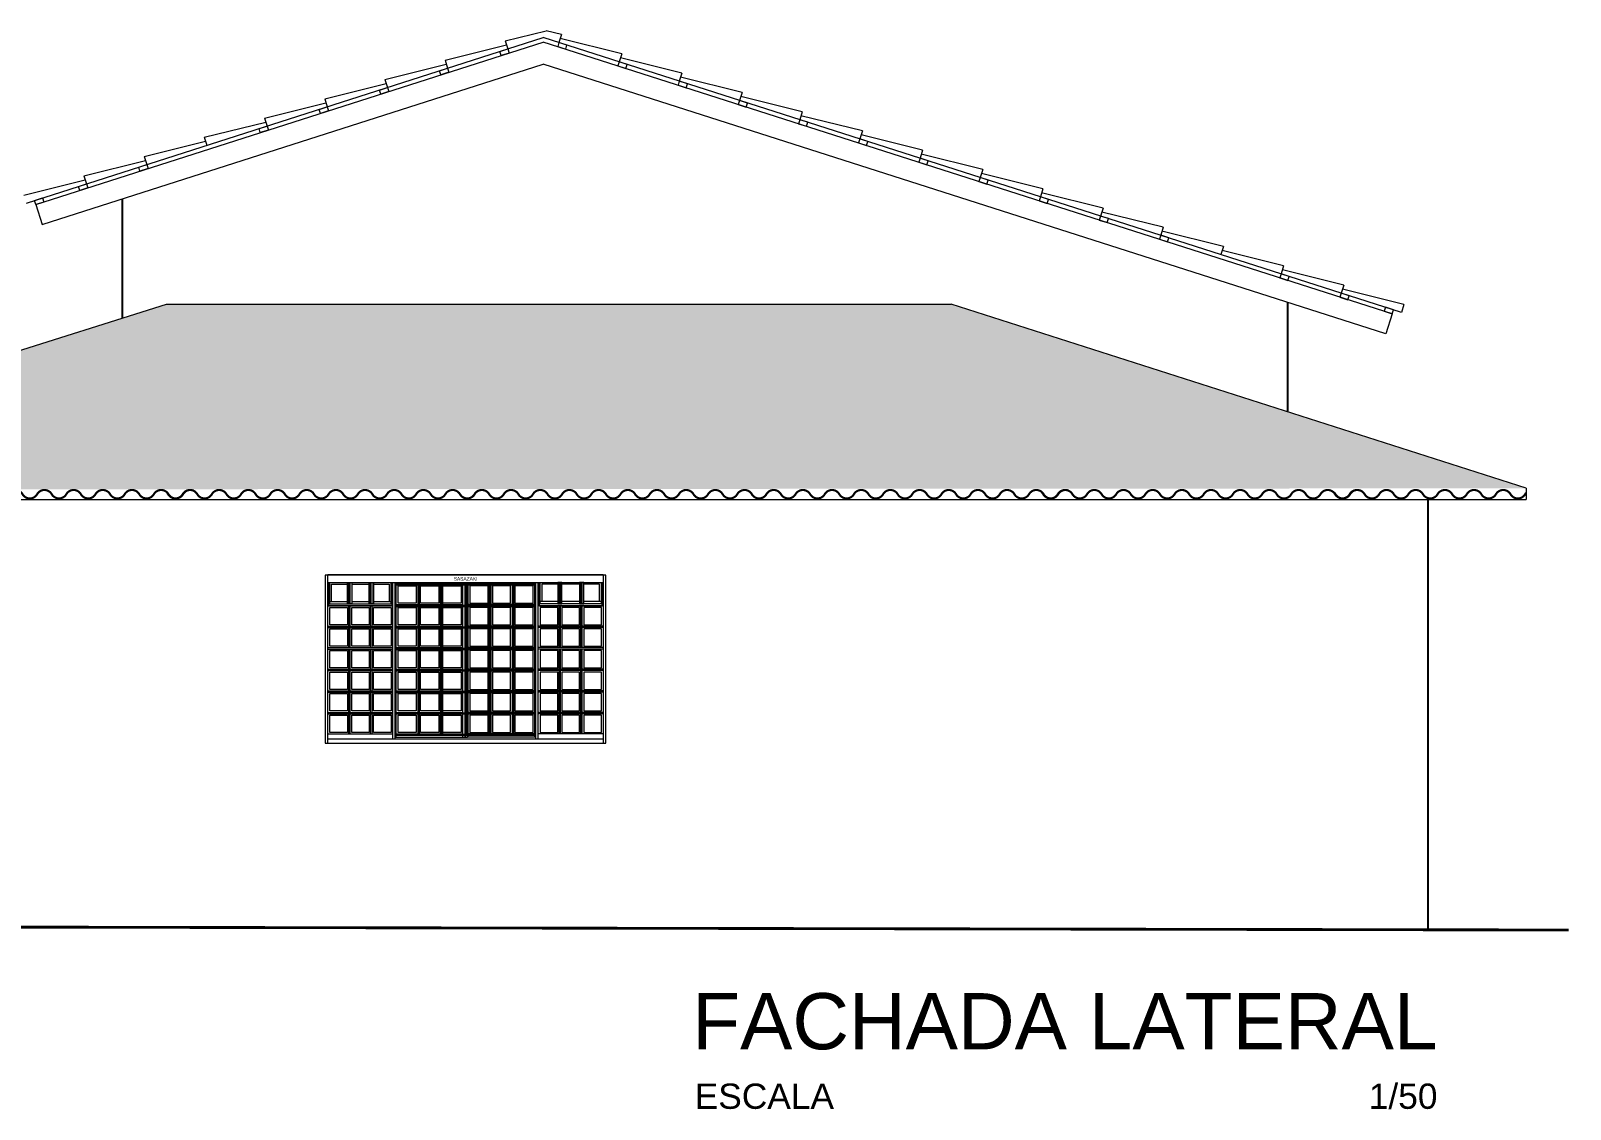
# Model space of a CAD drawing. Header units: millimetres. Extents: x 319 to 362.3, y 126.1 to 165.6.
# Drawn here: x 340.1 to 351.06, y 147.26 to 154.94 of the extents above; entities that cross this region are included whole.
import ezdxf
from ezdxf.enums import TextEntityAlignment as Align

# ---------------------------------------------------------------- set-up
doc = ezdxf.new("R2010")
doc.units = ezdxf.units.MM
doc.header["$LTSCALE"] = 0.02
doc.header["$MEASUREMENT"] = 0
for name, color, linetype, lineweight in [('COTAS', 11, 'Continuous', 15), ('Esquadrias', 20, 'Continuous', 15), ('Madeiramento', 33, 'Continuous', 20), ('NIVEL', 7, 'Continuous', 15), ('Peitoril', 2, 'Continuous', 25), ('Telhado', 23, 'Continuous', 18), ('TEXTO', 20, 'Continuous', 20)]:
    doc.layers.add(name, color=color, linetype=linetype, lineweight=lineweight)
doc.styles.add('ROMANS', font='arial.ttf', dxfattribs={"height": 0.08})
doc.styles.add('SCHOBK', font='txt', dxfattribs={"oblique": 15})

# ---------------------------------------------------------------- blocks, each defined once
blk = doc.blocks.new('jan120x200')
at = {"layer": 'Esquadrias'}
blk.add_line((1.5005, 0.042), (1.014, 0.042), dxfattribs=at)
for points in [[(0, 0), (2, 0), (2, 1.195), (0, 1.195)], [(0.15875, 1.143), (0.18875, 1.143), (0.18875, 0.9905), (0.15875, 0.9905)], [(0.31375, 1.143), (0.34375, 1.143), (0.34375, 0.9905), (0.31375, 0.9905)], [(0.5, 1.126), (1.5, 1.126), (1.5, 1.131), (0.5, 1.131)], [(0.519, 1.119), (0.649, 1.119), (0.649, 0.996), (0.519, 0.996)], [(0.6625, 1.126), (0.6675, 1.126), (0.6675, 0.06), (0.6625, 0.06)], [(0.679, 1.119), (0.809, 1.119), (0.809, 0.996), (0.679, 0.996)], [(0.83, 1.126), (0.835, 1.126), (0.835, 0.06), (0.83, 0.06)], [(0.839, 1.119), (0.969, 1.119), (0.969, 0.996), (0.839, 0.996)], [(0.9975, 1.126), (1.0025, 1.126), (1.0025, 0.06), (0.9975, 0.06)], [(1.161, 1.119), (1.031, 1.119), (1.031, 0.996), (1.161, 0.996)], [(1.165, 1.126), (1.17, 1.126), (1.17, 0.06), (1.165, 0.06)], [(1.321, 1.119), (1.191, 1.119), (1.191, 0.996), (1.321, 0.996)], [(1.3375, 1.126), (1.3325, 1.126), (1.3325, 0.06), (1.3375, 0.06)], [(1.481, 1.119), (1.351, 1.119), (1.351, 0.996), (1.481, 0.996)], [(1.68625, 1.143), (1.65625, 1.143), (1.65625, 0.9905), (1.68625, 0.9905)], [(1.84125, 1.143), (1.81125, 1.143), (1.81125, 0.9905), (1.84125, 0.9905)], [(0.033, 0.966), (0.15875, 0.966), (0.15875, 0.8425), (0.033, 0.8425)], [(0.18875, 0.966), (0.31375, 0.966), (0.31375, 0.8425), (0.18875, 0.8425)], [(0.34375, 0.966), (0.4695, 0.966), (0.4695, 0.8425), (0.34375, 0.8425)], [(0.5, 0.973), (1.5, 0.973), (1.5, 0.978), (0.5, 0.978)], [(0.519, 0.966), (0.649, 0.966), (0.649, 0.8425), (0.519, 0.8425)], [(0.679, 0.966), (0.809, 0.966), (0.809, 0.8425), (0.679, 0.8425)], [(0.839, 0.966), (0.969, 0.966), (0.969, 0.8425), (0.839, 0.8425)], [(1.161, 0.966), (1.031, 0.966), (1.031, 0.8425), (1.161, 0.8425)], [(1.321, 0.966), (1.191, 0.966), (1.191, 0.8425), (1.321, 0.8425)], [(1.481, 0.966), (1.351, 0.966), (1.351, 0.8425), (1.481, 0.8425)], [(1.65625, 0.966), (1.5305, 0.966), (1.5305, 0.8425), (1.65625, 0.8425)], [(1.81125, 0.966), (1.68625, 0.966), (1.68625, 0.8425), (1.81125, 0.8425)], [(1.967, 0.966), (1.84125, 0.966), (1.84125, 0.8425), (1.967, 0.8425)], [(0.033, 0.8125), (0.15875, 0.8125), (0.15875, 0.689), (0.033, 0.689)], [(0.18875, 0.8125), (0.31375, 0.8125), (0.31375, 0.689), (0.18875, 0.689)], [(0.34375, 0.8125), (0.4695, 0.8125), (0.4695, 0.689), (0.34375, 0.689)], [(0.5, 0.82), (1.5, 0.82), (1.5, 0.825), (0.5, 0.825)], [(0.519, 0.8125), (0.649, 0.8125), (0.649, 0.689), (0.519, 0.689)], [(0.679, 0.8125), (0.809, 0.8125), (0.809, 0.689), (0.679, 0.689)], [(0.839, 0.8125), (0.969, 0.8125), (0.969, 0.689), (0.839, 0.689)], [(1.161, 0.8125), (1.031, 0.8125), (1.031, 0.689), (1.161, 0.689)], [(1.321, 0.8125), (1.191, 0.8125), (1.191, 0.689), (1.321, 0.689)], [(1.481, 0.8125), (1.351, 0.8125), (1.351, 0.689), (1.481, 0.689)], [(1.65625, 0.8125), (1.5305, 0.8125), (1.5305, 0.689), (1.65625, 0.689)], [(1.81125, 0.8125), (1.68625, 0.8125), (1.68625, 0.689), (1.81125, 0.689)], [(1.967, 0.8125), (1.84125, 0.8125), (1.84125, 0.689), (1.967, 0.689)], [(0.033, 0.659), (0.15875, 0.659), (0.15875, 0.5355), (0.033, 0.5355)], [(0.18875, 0.659), (0.31375, 0.659), (0.31375, 0.5355), (0.18875, 0.5355)], [(0.34375, 0.659), (0.4695, 0.659), (0.4695, 0.5355), (0.34375, 0.5355)], [(0.5, 0.667), (1.5, 0.667), (1.5, 0.672), (0.5, 0.672)], [(0.519, 0.659), (0.649, 0.659), (0.649, 0.5355), (0.519, 0.5355)], [(0.679, 0.659), (0.809, 0.659), (0.809, 0.5355), (0.679, 0.5355)], [(0.839, 0.659), (0.969, 0.659), (0.969, 0.5355), (0.839, 0.5355)], [(1.161, 0.659), (1.031, 0.659), (1.031, 0.5355), (1.161, 0.5355)], [(1.321, 0.659), (1.191, 0.659), (1.191, 0.5355), (1.321, 0.5355)], [(1.481, 0.659), (1.351, 0.659), (1.351, 0.5355), (1.481, 0.5355)], [(1.65625, 0.659), (1.5305, 0.659), (1.5305, 0.5355), (1.65625, 0.5355)], [(1.81125, 0.659), (1.68625, 0.659), (1.68625, 0.5355), (1.81125, 0.5355)], [(1.967, 0.659), (1.84125, 0.659), (1.84125, 0.5355), (1.967, 0.5355)], [(0.033, 0.5055), (0.15875, 0.5055), (0.15875, 0.382), (0.033, 0.382)], [(0.18875, 0.5055), (0.31375, 0.5055), (0.31375, 0.382), (0.18875, 0.382)], [(0.34375, 0.5055), (0.4695, 0.5055), (0.4695, 0.382), (0.34375, 0.382)], [(0.5, 0.514), (1.5, 0.514), (1.5, 0.519), (0.5, 0.519)], [(0.519, 0.5055), (0.649, 0.5055), (0.649, 0.382), (0.519, 0.382)], [(0.679, 0.5055), (0.809, 0.5055), (0.809, 0.382), (0.679, 0.382)], [(0.839, 0.5055), (0.969, 0.5055), (0.969, 0.382), (0.839, 0.382)], [(1.161, 0.5055), (1.031, 0.5055), (1.031, 0.382), (1.161, 0.382)], [(1.321, 0.5055), (1.191, 0.5055), (1.191, 0.382), (1.321, 0.382)], [(1.481, 0.5055), (1.351, 0.5055), (1.351, 0.382), (1.481, 0.382)], [(1.65625, 0.5055), (1.5305, 0.5055), (1.5305, 0.382), (1.65625, 0.382)], [(1.81125, 0.5055), (1.68625, 0.5055), (1.68625, 0.382), (1.81125, 0.382)], [(1.967, 0.5055), (1.84125, 0.5055), (1.84125, 0.382), (1.967, 0.382)], [(0.033, 0.352), (0.15875, 0.352), (0.15875, 0.2285), (0.033, 0.2285)], [(0.18875, 0.352), (0.31375, 0.352), (0.31375, 0.2285), (0.18875, 0.2285)], [(0.34375, 0.352), (0.4695, 0.352), (0.4695, 0.2285), (0.34375, 0.2285)], [(0.5, 0.361), (1.5, 0.361), (1.5, 0.366), (0.5, 0.366)], [(0.519, 0.352), (0.649, 0.352), (0.649, 0.2285), (0.519, 0.2285)], [(0.679, 0.352), (0.809, 0.352), (0.809, 0.2285), (0.679, 0.2285)], [(0.839, 0.352), (0.969, 0.352), (0.969, 0.2285), (0.839, 0.2285)], [(1.161, 0.352), (1.031, 0.352), (1.031, 0.2285), (1.161, 0.2285)], [(1.321, 0.352), (1.191, 0.352), (1.191, 0.2285), (1.321, 0.2285)], [(1.481, 0.352), (1.351, 0.352), (1.351, 0.2285), (1.481, 0.2285)], [(1.65625, 0.352), (1.5305, 0.352), (1.5305, 0.2285), (1.65625, 0.2285)], [(1.81125, 0.352), (1.68625, 0.352), (1.68625, 0.2285), (1.81125, 0.2285)], [(1.967, 0.352), (1.84125, 0.352), (1.84125, 0.2285), (1.967, 0.2285)], [(0.033, 0.1985), (0.15875, 0.1985), (0.15875, 0.075), (0.033, 0.075)], [(0.18875, 0.1985), (0.31375, 0.1985), (0.31375, 0.075), (0.18875, 0.075)], [(0.34375, 0.1985), (0.4695, 0.1985), (0.4695, 0.075), (0.34375, 0.075)], [(0.5, 0.208), (1.5, 0.208), (1.5, 0.213), (0.5, 0.213)], [(0.519, 0.1985), (0.649, 0.1985), (0.649, 0.075), (0.519, 0.075)], [(0.679, 0.1985), (0.809, 0.1985), (0.809, 0.075), (0.679, 0.075)], [(0.839, 0.1985), (0.969, 0.1985), (0.969, 0.075), (0.839, 0.075)], [(1.161, 0.1985), (1.031, 0.1985), (1.031, 0.075), (1.161, 0.075)], [(1.321, 0.1985), (1.191, 0.1985), (1.191, 0.075), (1.321, 0.075)], [(1.481, 0.1985), (1.351, 0.1985), (1.351, 0.075), (1.481, 0.075)], [(1.65625, 0.1985), (1.5305, 0.1985), (1.5305, 0.075), (1.65625, 0.075)], [(1.81125, 0.1985), (1.68625, 0.1985), (1.68625, 0.075), (1.81125, 0.075)], [(1.967, 0.1985), (1.84125, 0.1985), (1.84125, 0.075), (1.967, 0.075)], [(0.5, 0.055), (1.5, 0.055), (1.5, 0.06), (0.5, 0.06)]]:
    blk.add_lwpolyline(points, close=True, dxfattribs=at)
for points in [[(0.02, 0), (0.02, 1.2), (1.98, 1.2), (1.98, 0)], [(0.02, 1.143), (1.98, 1.143)], [(0.475, 1.143), (0.475, 0.977), (0.027, 0.977), (0.027, 1.143)], [(0.033, 0.9905), (0.033, 1.143)], [(0.046, 1.008), (0.046, 1.13), (0.15875, 1.13)], [(0.16875, 0.9905), (0.16875, 1.143)], [(0.17875, 0.9905), (0.17875, 1.143)], [(0.18875, 1.13), (0.31375, 1.13)], [(0.32375, 0.9905), (0.32375, 1.143)], [(0.33375, 0.9905), (0.33375, 1.143)], [(0.34375, 1.13), (0.456, 1.13), (0.456, 1.008)], [(0.469, 0.9905), (0.469, 1.143)], [(0.482, 0.03), (0.482, 1.143)], [(0.4995, 0.03), (0.4995, 1.143)], [(0.4995, 0.042), (1.014, 0.042), (1.014, 1.143)], [(0.5065, 0.042), (0.5065, 1.143)], [(0.5065, 1.129), (0.9815, 1.129)], [(0.659, 1.129), (0.659, 0.986)], [(0.669, 1.129), (0.669, 0.986)], [(0.819, 1.129), (0.819, 0.986)], [(0.829, 1.129), (0.829, 0.986)], [(0.9815, 0.042), (0.9815, 1.143)], [(0.994, 1.143), (0.994, 0.042)], [(0.997, 1.143), (0.997, 0.042)], [(1.0185, 0.042), (1.0185, 1.143)], [(1.4935, 1.129), (1.0185, 1.129)], [(1.171, 1.129), (1.171, 0.986)], [(1.181, 1.129), (1.181, 0.986)], [(1.331, 1.129), (1.331, 0.986)], [(1.341, 1.129), (1.341, 0.986)], [(1.4935, 0.042), (1.4935, 1.143)], [(1.5005, 0.03), (1.5005, 1.143)], [(1.518, 0.03), (1.518, 1.143)], [(1.525, 1.143), (1.525, 0.977), (1.973, 0.977), (1.973, 1.143)], [(1.531, 0.9905), (1.531, 1.143)], [(1.65625, 1.13), (1.544, 1.13), (1.544, 1.008)], [(1.66625, 0.9905), (1.66625, 1.143)], [(1.67625, 0.9905), (1.67625, 1.143)], [(1.81125, 1.13), (1.68625, 1.13)], [(1.82125, 0.9905), (1.82125, 1.143)], [(1.83125, 0.9905), (1.83125, 1.143)], [(1.954, 1.008), (1.954, 1.13), (1.84125, 1.13)], [(1.967, 0.9905), (1.967, 1.143)], [(0.02, 0.996), (0.027, 0.996)], [(0.027, 0.9905), (0.475, 0.9905)], [(0.033, 1.008), (0.15875, 1.008)], [(0.18875, 1.008), (0.31375, 1.008)], [(0.34375, 1.008), (0.469, 1.008)], [(0.475, 0.996), (0.482, 0.996)], [(1.525, 0.996), (1.518, 0.996)], [(1.973, 0.9905), (1.525, 0.9905)], [(1.65625, 1.008), (1.531, 1.008)], [(1.81125, 1.008), (1.68625, 1.008)], [(1.967, 1.008), (1.84125, 1.008)], [(1.98, 0.996), (1.973, 0.996)], [(0.02, 0.986), (0.027, 0.986)], [(0.02, 0.976), (0.482, 0.976)], [(0.16875, 0.8325), (0.16875, 0.976)], [(0.17875, 0.8325), (0.17875, 0.976)], [(0.32375, 0.8325), (0.32375, 0.976)], [(0.33375, 0.8325), (0.33375, 0.976)], [(0.475, 0.986), (0.482, 0.986)], [(0.5065, 0.986), (0.9815, 0.986)], [(0.5065, 0.976), (0.9815, 0.976)], [(0.659, 0.976), (0.659, 0.8325)], [(0.669, 0.976), (0.669, 0.8325)], [(0.819, 0.976), (0.819, 0.8325)], [(0.829, 0.976), (0.829, 0.8325)], [(1.4935, 0.986), (1.0185, 0.986)], [(1.4935, 0.976), (1.0185, 0.976)], [(1.171, 0.976), (1.171, 0.8325)], [(1.181, 0.976), (1.181, 0.8325)], [(1.331, 0.976), (1.331, 0.8325)], [(1.341, 0.976), (1.341, 0.8325)], [(1.525, 0.986), (1.518, 0.986)], [(1.98, 0.976), (1.518, 0.976)], [(1.66625, 0.8325), (1.66625, 0.976)], [(1.67625, 0.8325), (1.67625, 0.976)], [(1.82125, 0.8325), (1.82125, 0.976)], [(1.83125, 0.8325), (1.83125, 0.976)], [(1.98, 0.986), (1.973, 0.986)], [(0.02, 0.8325), (0.482, 0.8325)], [(0.02, 0.8225), (0.482, 0.8225)], [(0.16875, 0.679), (0.16875, 0.8225)], [(0.17875, 0.679), (0.17875, 0.8225)], [(0.32375, 0.679), (0.32375, 0.8225)], [(0.33375, 0.679), (0.33375, 0.8225)], [(0.5065, 0.8325), (0.9815, 0.8325)], [(0.5065, 0.8225), (0.9815, 0.8225)], [(0.659, 0.8225), (0.659, 0.679)], [(0.669, 0.8225), (0.669, 0.679)], [(0.819, 0.8225), (0.819, 0.679)], [(0.829, 0.8225), (0.829, 0.679)], [(1.4935, 0.8325), (1.0185, 0.8325)], [(1.4935, 0.8225), (1.0185, 0.8225)], [(1.171, 0.8225), (1.171, 0.679)], [(1.181, 0.8225), (1.181, 0.679)], [(1.331, 0.8225), (1.331, 0.679)], [(1.341, 0.8225), (1.341, 0.679)], [(1.98, 0.8325), (1.518, 0.8325)], [(1.98, 0.8225), (1.518, 0.8225)], [(1.66625, 0.679), (1.66625, 0.8225)], [(1.67625, 0.679), (1.67625, 0.8225)], [(1.82125, 0.679), (1.82125, 0.8225)], [(1.83125, 0.679), (1.83125, 0.8225)], [(0.02, 0.679), (0.482, 0.679)], [(0.02, 0.669), (0.482, 0.669)], [(0.16875, 0.5255), (0.16875, 0.669)], [(0.17875, 0.5255), (0.17875, 0.669)], [(0.32375, 0.5255), (0.32375, 0.669)], [(0.33375, 0.5255), (0.33375, 0.669)], [(0.5065, 0.679), (0.9815, 0.679)], [(0.5065, 0.669), (0.9815, 0.669)], [(0.659, 0.669), (0.659, 0.5255)], [(0.669, 0.669), (0.669, 0.5255)], [(0.819, 0.669), (0.819, 0.5255)], [(0.829, 0.669), (0.829, 0.5255)], [(1.4935, 0.679), (1.0185, 0.679)], [(1.4935, 0.669), (1.0185, 0.669)], [(1.171, 0.669), (1.171, 0.5255)], [(1.181, 0.669), (1.181, 0.5255)], [(1.331, 0.669), (1.331, 0.5255)], [(1.341, 0.669), (1.341, 0.5255)], [(1.98, 0.679), (1.518, 0.679)], [(1.98, 0.669), (1.518, 0.669)], [(1.66625, 0.5255), (1.66625, 0.669)], [(1.67625, 0.5255), (1.67625, 0.669)], [(1.82125, 0.5255), (1.82125, 0.669)], [(1.83125, 0.5255), (1.83125, 0.669)], [(0.02, 0.5255), (0.482, 0.5255)], [(0.02, 0.5155), (0.482, 0.5155)], [(0.16875, 0.372), (0.16875, 0.5155)], [(0.17875, 0.372), (0.17875, 0.5155)], [(0.32375, 0.372), (0.32375, 0.5155)], [(0.33375, 0.372), (0.33375, 0.5155)], [(0.5065, 0.5255), (0.9815, 0.5255)], [(0.5065, 0.5155), (0.9815, 0.5155)], [(0.659, 0.5155), (0.659, 0.372)], [(0.669, 0.5155), (0.669, 0.372)], [(0.819, 0.5155), (0.819, 0.372)], [(0.829, 0.5155), (0.829, 0.372)], [(1.4935, 0.5255), (1.0185, 0.5255)], [(1.4935, 0.5155), (1.0185, 0.5155)], [(1.171, 0.5155), (1.171, 0.372)], [(1.181, 0.5155), (1.181, 0.372)], [(1.331, 0.5155), (1.331, 0.372)], [(1.341, 0.5155), (1.341, 0.372)], [(1.98, 0.5255), (1.518, 0.5255)], [(1.98, 0.5155), (1.518, 0.5155)], [(1.66625, 0.372), (1.66625, 0.5155)], [(1.67625, 0.372), (1.67625, 0.5155)], [(1.82125, 0.372), (1.82125, 0.5155)], [(1.83125, 0.372), (1.83125, 0.5155)], [(0.02, 0.372), (0.482, 0.372)], [(0.02, 0.362), (0.482, 0.362)], [(0.16875, 0.2185), (0.16875, 0.362)], [(0.17875, 0.2185), (0.17875, 0.362)], [(0.32375, 0.2185), (0.32375, 0.362)], [(0.33375, 0.2185), (0.33375, 0.362)], [(0.5065, 0.372), (0.9815, 0.372)], [(0.5065, 0.362), (0.9815, 0.362)], [(0.659, 0.362), (0.659, 0.2185)], [(0.669, 0.362), (0.669, 0.2185)], [(0.819, 0.362), (0.819, 0.2185)], [(0.829, 0.362), (0.829, 0.2185)], [(1.4935, 0.372), (1.0185, 0.372)], [(1.4935, 0.362), (1.0185, 0.362)], [(1.171, 0.362), (1.171, 0.2185)], [(1.181, 0.362), (1.181, 0.2185)], [(1.331, 0.362), (1.331, 0.2185)], [(1.341, 0.362), (1.341, 0.2185)], [(1.98, 0.372), (1.518, 0.372)], [(1.98, 0.362), (1.518, 0.362)], [(1.66625, 0.2185), (1.66625, 0.362)], [(1.67625, 0.2185), (1.67625, 0.362)], [(1.82125, 0.2185), (1.82125, 0.362)], [(1.83125, 0.2185), (1.83125, 0.362)], [(0.02, 0.2185), (0.482, 0.2185)], [(0.02, 0.2085), (0.482, 0.2085)], [(0.16875, 0.065), (0.16875, 0.2085)], [(0.17875, 0.065), (0.17875, 0.2085)], [(0.32375, 0.065), (0.32375, 0.2085)], [(0.33375, 0.065), (0.33375, 0.2085)], [(0.5065, 0.2185), (0.9815, 0.2185)], [(0.5065, 0.2085), (0.9815, 0.2085)], [(0.659, 0.2085), (0.659, 0.065)], [(0.669, 0.2085), (0.669, 0.065)], [(0.819, 0.2085), (0.819, 0.065)], [(0.829, 0.2085), (0.829, 0.065)], [(1.4935, 0.2185), (1.0185, 0.2185)], [(1.4935, 0.2085), (1.0185, 0.2085)], [(1.171, 0.2085), (1.171, 0.065)], [(1.181, 0.2085), (1.181, 0.065)], [(1.331, 0.2085), (1.331, 0.065)], [(1.341, 0.2085), (1.341, 0.065)], [(1.98, 0.2185), (1.518, 0.2185)], [(1.98, 0.2085), (1.518, 0.2085)], [(1.66625, 0.065), (1.66625, 0.2085)], [(1.67625, 0.065), (1.67625, 0.2085)], [(1.82125, 0.065), (1.82125, 0.2085)], [(1.83125, 0.065), (1.83125, 0.2085)], [(0.02, 0.065), (0.482, 0.065)], [(0.02, 0.03), (1.98, 0.03)], [(0.5065, 0.065), (0.9815, 0.065)], [(1.4935, 0.065), (1.0185, 0.065)], [(1.98, 0.065), (1.518, 0.065)]]:
    blk.add_lwpolyline(points, dxfattribs=at)
at = {"layer": 'Esquadrias', "style": 'SCHOBK'}
blk.add_text('SASAZAKI', height=0.025, dxfattribs=at).set_placement((1, 1.16917), align=Align.MIDDLE)

msp = doc.modelspace()

# ---------------------------------------------------------------- hatches: boundary and pattern name
at = {"layer": 'Telhado', "ltscale": 0.3}
h = msp.add_hatch(dxfattribs=at)
h.set_pattern_fill('SPANISH1', color=256, scale=0.2, style=0, pattern_type=2)
h.set_pattern_definition([(0, (11.84837, 51.67734), (0.4, 0.2), [0.025, -0.225, 0.025, -0.125]), (0, (11.94837, 51.77734), (0.4, 0.2), [0.075, -0.325]), (0, (11.94837, 51.80234), (0.4, 0.2), [0.075, -0.125, 0.075, -0.125]), (0, (12.14837, 51.82734), (0.4, 0.2), [0.075, -0.325]), (90, (11.84837, 51.67734), (-0.4, 0.2), [0.025, -0.175]), (90, (11.87337, 51.67734), (-0.4, 0.2), [0.025, -0.175]), (90, (12.09837, 51.67734), (-0.4, 0.2), [0.025, -0.175]), (90, (12.12337, 51.67734), (-0.4, 0.2), [0.025, -0.175]), (45, (11.87337, 51.75234), (2e-17, 0.2), [0.03535534, -0.53033009]), (135, (12.09837, 51.75234), (2e-17, 0.2), [0.03535534, -0.53033009]), (26.56505, (11.89837, 51.75234), (-1e-11, 0.2), [0.0559017, -0.3913119]), (26.56505, (11.89837, 51.77734), (-1e-11, 0.2), [0.0559017, -0.3913119]), (26.56505, (11.82337, 51.80234), (-1e-11, 0.2), [0.05082, -0.3963936]), (26.56505, (11.82337, 51.82734), (-1e-11, 0.2), [0.0559017, -0.3913119]), (63.43495, (11.84837, 51.70234), (1e-11, 0.2), [0.0559017, -0.8385255]), (63.43495, (11.87337, 51.70234), (1e-11, 0.2), [0.0559017, -0.8385255]), (116.56505, (12.09837, 51.70234), (-1e-11, 0.2), [0.0559017, -0.8385255]), (116.56505, (12.12337, 51.70234), (-1e-11, 0.2), [0.0559017, -0.8385255]), (153.43495, (12.07337, 51.75234), (1e-11, 0.2), [0.0559017, -0.3913119]), (153.43495, (12.07337, 51.77734), (1e-11, 0.2), [0.0559017, -0.3913119]), (153.43495, (12.14837, 51.80234), (1e-11, 0.2), [0.05082, -0.3963936]), (153.43495, (12.14837, 51.82734), (1e-11, 0.2), [0.0559017, -0.3913119]), (80.537678, (11.848366, 51.70234), (-9e-14, 0.2), [0.2281036, -2.20500141]), (99.462322, (12.123366, 51.70234), (9e-14, 0.2), [0.2281036, -2.20500141])])
h.paths.add_polyline_path([(346.64837, 152.99249), (341.05791, 152.99249), (336.88587, 151.67354), (350.74212, 151.68249)])

# ---------------------------------------------------------------- linework, layer by layer
at = {"layer": 'Madeiramento', "linetype": 'Continuous'}
for p, q in [((340.13015, 153.70261), (343.74557, 154.85955)), ((349.79129, 152.92492), (343.74557, 154.85955)), ((340.17587, 153.55975), (343.74557, 154.70205)), ((349.74557, 152.78205), (343.74557, 154.70205)), ((340.13015, 153.70261), (340.17587, 153.55975)), ((349.79129, 152.92492), (349.74557, 152.78205))]:
    msp.add_line(p, q, dxfattribs=at)
for points in [[(343.85731, 154.85529), (343.84816, 154.82672), (343.90531, 154.80843), (343.91445, 154.837)], [(343.49259, 154.81009), (343.50173, 154.78152), (343.44459, 154.76323), (343.43544, 154.7918)], [(344.2859, 154.71814), (344.27675, 154.68957), (344.3339, 154.67128), (344.34304, 154.69986)], [(343.064, 154.67294), (343.07314, 154.64437), (343.01599, 154.62608), (343.00685, 154.65465)], [(342.63541, 154.53579), (342.64455, 154.50722), (342.5874, 154.48893), (342.57826, 154.51751)], [(344.71449, 154.58099), (344.70535, 154.55242), (344.76249, 154.53413), (344.77163, 154.56271)], [(342.20681, 154.39864), (342.21596, 154.37007), (342.15881, 154.35178), (342.14967, 154.38036)], [(345.14308, 154.44384), (345.13394, 154.41527), (345.19108, 154.39698), (345.20022, 154.42556)], [(345.57167, 154.3067), (345.56253, 154.27812), (345.61967, 154.25984), (345.62882, 154.28841)], [(341.77822, 154.26149), (341.78737, 154.23292), (341.73022, 154.21463), (341.72108, 154.24321)], [(346.00026, 154.16955), (345.99112, 154.14097), (346.04826, 154.12269), (346.05741, 154.15126)], [(340.92104, 153.9872), (340.93019, 153.95862), (340.87304, 153.94034), (340.8639, 153.96891)], [(346.42885, 154.0324), (346.41971, 154.00382), (346.47685, 153.98554), (346.486, 154.01411)], [(340.49245, 153.85005), (340.50159, 153.82147), (340.44445, 153.80319), (340.43531, 153.83176)], [(346.85744, 153.89525), (346.8483, 153.86668), (346.90545, 153.84839), (346.91459, 153.87696)], [(340.17815, 153.74947), (340.18729, 153.7209), (340.13015, 153.70261), (340.12101, 153.73118)], [(347.28603, 153.7581), (347.27689, 153.72953), (347.33404, 153.71124), (347.34318, 153.73981)], [(347.71462, 153.62095), (347.70548, 153.59238), (347.76263, 153.57409), (347.77177, 153.60266)], [(348.14322, 153.4838), (348.13407, 153.45523), (348.19122, 153.43694), (348.20036, 153.46551)], [(349.0004, 153.2095), (348.99125, 153.18093), (349.0484, 153.16264), (349.05754, 153.19122)], [(349.42899, 153.07235), (349.41984, 153.04378), (349.47699, 153.02549), (349.48613, 153.05407)], [(349.74329, 152.97178), (349.73414, 152.9432), (349.79129, 152.92492), (349.80043, 152.95349)]]:
    msp.add_lwpolyline(points, close=True, dxfattribs=at)
at = {"layer": 'NIVEL', "linetype": 'Continuous', "const_width": 0.02}
msp.add_lwpolyline([(351.0499, 148.53822), (334.58442, 148.56935)], dxfattribs=at)
at = {"layer": 'Peitoril', "ltscale": 0.3}
for p, q in [((340.74557, 153.74205), (340.74557, 152.89286)), ((349.04557, 153.00605), (349.04557, 152.22792)), ((350.04557, 151.60392), (350.04557, 148.54012))]:
    msp.add_line(p, q, dxfattribs=at)
at = {"layer": 'Telhado', "linetype": 'Continuous'}
for p, q in [((343.4743, 154.86724), (343.76606, 154.9396)), ((343.87559, 154.91244), (343.76606, 154.9396)), ((340.06386, 153.7129), (343.74557, 154.89105)), ((343.04571, 154.73009), (343.48344, 154.83866)), ((343.4743, 154.86724), (343.49259, 154.81009)), ((349.85758, 152.9352), (343.74557, 154.89105)), ((343.87559, 154.91244), (343.85731, 154.85529)), ((344.30418, 154.77529), (343.86645, 154.88386)), ((343.04571, 154.73009), (343.064, 154.67294)), ((344.30418, 154.77529), (344.2859, 154.71814)), ((344.73278, 154.63814), (344.29504, 154.74671)), ((342.61712, 154.59294), (343.05485, 154.70151)), ((344.73278, 154.63814), (344.71449, 154.58099)), ((345.16137, 154.50099), (344.72363, 154.60957)), ((342.18853, 154.45579), (342.62626, 154.56436)), ((342.61712, 154.59294), (342.63541, 154.53579)), ((345.16137, 154.50099), (345.14308, 154.44384)), ((341.75994, 154.31864), (342.19767, 154.42722)), ((342.18853, 154.45579), (342.20681, 154.39864)), ((345.58996, 154.36384), (345.15222, 154.47242)), ((341.33135, 154.18149), (341.76908, 154.29007)), ((341.75994, 154.31864), (341.77822, 154.26149)), ((345.58996, 154.36384), (345.57167, 154.3067)), ((346.01855, 154.22669), (345.58081, 154.33527)), ((341.33135, 154.18149), (341.34963, 154.12434)), ((346.01855, 154.22669), (346.00026, 154.16955)), ((346.44714, 154.08954), (346.0094, 154.19812)), ((340.90276, 154.04434), (341.34049, 154.15292)), ((346.44714, 154.08954), (346.42885, 154.0324)), ((346.87573, 153.95239), (346.438, 154.06097)), ((340.47416, 153.90719), (340.9119, 154.01577)), ((340.90276, 154.04434), (340.92104, 153.9872)), ((346.87573, 153.95239), (346.85744, 153.89525)), ((340.04557, 153.77004), (340.48331, 153.87862)), ((340.47416, 153.90719), (340.49245, 153.85005)), ((347.30432, 153.81524), (346.86659, 153.92382)), ((347.30432, 153.81524), (347.28603, 153.7581)), ((347.73291, 153.6781), (347.29518, 153.78667)), ((347.73291, 153.6781), (347.71462, 153.62095)), ((348.1615, 153.54095), (347.72377, 153.64952)), ((348.1615, 153.54095), (348.14322, 153.4838)), ((348.59009, 153.4038), (348.15236, 153.51237)), ((348.59009, 153.4038), (348.57181, 153.34665)), ((349.01868, 153.26665), (348.58095, 153.37522)), ((349.01868, 153.26665), (349.0004, 153.2095)), ((349.44727, 153.1295), (349.00954, 153.23808)), ((349.44727, 153.1295), (349.42899, 153.07235)), ((349.87587, 152.99235), (349.43813, 153.10093)), ((349.87587, 152.99235), (349.85758, 152.9352))]:
    msp.add_line(p, q, dxfattribs=at)
at = {"layer": 'Telhado', "ltscale": 0.3}
for p, q in [((335.04555, 151.09207), (341.06137, 152.99392)), ((341.06137, 152.99392), (346.65182, 152.99392)), ((350.74557, 151.68392), (346.65182, 152.99392)), ((350.74557, 151.68392), (350.74557, 151.60392)), ((336.89557, 151.60392), (350.74557, 151.60392))]:
    msp.add_line(p, q, dxfattribs=at)
at = {"layer": 'Telhado', "ltscale": 0.3, "const_width": 0.015}
for points in [[(338.98966, 151.65126, -0.05434013), (338.99734, 151.64077, 0.57735027), (339.10127, 151.64077, -0.57735027), (339.20519, 151.64077, 0.57735027), (339.30911, 151.64077, -0.57735027), (339.41303, 151.64077, 0.57735027), (339.51696, 151.64077, -0.57735027), (339.62088, 151.64077, 0.57735027), (339.7248, 151.64077, -0.57735027), (339.82873, 151.64077, 0.57735027), (339.93265, 151.64077, -0.57735027), (340.03657, 151.64077, 0.57735027), (340.1405, 151.64077, -0.57735027), (340.24442, 151.64077, 0.57735027), (340.34834, 151.64077, -0.57735027), (340.45227, 151.64077, 0.57735027), (340.55619, 151.64077, -0.57735027), (340.66011, 151.64077, 0.57735027), (340.76403, 151.64077, -0.57735027), (340.86796, 151.64077, 0.57735027), (340.97188, 151.64077, -0.57735027), (341.0758, 151.64077, 0.57735027), (341.17973, 151.64077, -0.37466361), (341.25432, 151.66634, -0.37466361)], [(341.06566, 151.65126, -0.05434013), (341.07335, 151.64077, 0.57735027), (341.17727, 151.64077, -0.57735027), (341.28119, 151.64077, 0.57735027), (341.38511, 151.64077, -0.57735027), (341.48904, 151.64077, 0.57735027), (341.59296, 151.64077, -0.57735027), (341.69688, 151.64077, 0.57735027), (341.80081, 151.64077, -0.57735027), (341.90473, 151.64077, 0.57735027), (342.00865, 151.64077, -0.57735027), (342.11258, 151.64077, 0.57735027), (342.2165, 151.64077, -0.57735027), (342.32042, 151.64077, 0.57735027), (342.42434, 151.64077, -0.57735027), (342.52827, 151.64077, 0.57735027), (342.63219, 151.64077, -0.57735027), (342.73611, 151.64077, 0.57735027), (342.84004, 151.64077, -0.57735027), (342.94396, 151.64077, 0.57735027), (343.04788, 151.64077, -0.57735027), (343.15181, 151.64077, 0.57735027), (343.25573, 151.64077, -0.37466361), (343.33032, 151.66634, -0.37466361)], [(343.1449, 151.65126, -0.05434013), (343.15259, 151.64077, 0.57735027), (343.25651, 151.64077, -0.57735027), (343.36043, 151.64077, 0.57735027), (343.46436, 151.64077, -0.57735027), (343.56828, 151.64077, 0.57735027), (343.6722, 151.64077, -0.57735027), (343.77613, 151.64077, 0.57735027), (343.88005, 151.64077, -0.57735027), (343.98397, 151.64077, 0.57735027), (344.0879, 151.64077, -0.57735027), (344.19182, 151.64077, 0.57735027), (344.29574, 151.64077, -0.57735027), (344.39966, 151.64077, 0.57735027), (344.50359, 151.64077, -0.57735027), (344.60751, 151.64077, 0.57735027), (344.71143, 151.64077, -0.57735027), (344.81536, 151.64077, 0.57735027), (344.91928, 151.64077, -0.57735027), (345.0232, 151.64077, 0.57735027), (345.12713, 151.64077, -0.57735027), (345.23105, 151.64077, 0.57735027), (345.33497, 151.64077, -0.37466361), (345.40956, 151.66634, -0.37466361)], [(345.22292, 151.65126, -0.05434013), (345.2306, 151.64077, 0.57735027), (345.33452, 151.64077, -0.57735027), (345.43844, 151.64077, 0.57735027), (345.54237, 151.64077, -0.57735027), (345.64629, 151.64077, 0.57735027), (345.75021, 151.64077, -0.57735027), (345.85414, 151.64077, 0.57735027), (345.95806, 151.64077, -0.57735027), (346.06198, 151.64077, 0.57735027), (346.16591, 151.64077, -0.57735027), (346.26983, 151.64077, 0.57735027), (346.37375, 151.64077, -0.57735027), (346.47768, 151.64077, 0.57735027), (346.5816, 151.64077, -0.57735027), (346.68552, 151.64077, 0.57735027), (346.78944, 151.64077, -0.57735027), (346.89337, 151.64077, 0.57735027), (346.99729, 151.64077, -0.57735027), (347.10121, 151.64077, 0.57735027), (347.20514, 151.64077, -0.57735027), (347.30906, 151.64077, 0.57735027), (347.41298, 151.64077, -0.37466361), (347.48757, 151.66634, -0.37466361)], [(347.29892, 151.65126, -0.05434013), (347.3066, 151.64077, 0.57735027), (347.41052, 151.64077, -0.57735027), (347.51445, 151.64077, 0.57735027), (347.61837, 151.64077, -0.57735027), (347.72229, 151.64077, 0.57735027), (347.82622, 151.64077, -0.57735027), (347.93014, 151.64077, 0.57735027), (348.03406, 151.64077, -0.57735027), (348.13799, 151.64077, 0.57735027), (348.24191, 151.64077, -0.57735027), (348.34583, 151.64077, 0.57735027), (348.44975, 151.64077, -0.57735027), (348.55368, 151.64077, 0.57735027), (348.6576, 151.64077, -0.57735027), (348.76152, 151.64077, 0.57735027), (348.86545, 151.64077, -0.57735027), (348.96937, 151.64077, 0.57735027), (349.07329, 151.64077, -0.57735027), (349.17722, 151.64077, 0.57735027), (349.28114, 151.64077, -0.57735027), (349.38506, 151.64077, 0.57735027), (349.48899, 151.64077, -0.37466361), (349.56358, 151.66634, -0.37466361)], [(349.38012, 151.65126, -0.05434013), (349.3878, 151.64077, 0.57735027), (349.49173, 151.64077, -0.57735027), (349.59565, 151.64077, 0.57735027), (349.69957, 151.64077, -0.57735027), (349.80349, 151.64077, 0.57735027), (349.90742, 151.64077, -0.57735027), (350.01134, 151.64077, 0.57735027), (350.11526, 151.64077, -0.57735027), (350.21919, 151.64077, 0.57735027), (350.32311, 151.64077, -0.57735027), (350.42703, 151.64077, 0.57735027), (350.53096, 151.64077, -0.57735027), (350.63488, 151.64077, 0.57735027), (350.7388, 151.64077, -0.04862325), (350.74557, 151.65024, -0.04862325)]]:
    msp.add_lwpolyline(points, format="xyb", dxfattribs=at)

# ---------------------------------------------------------------- block references
at = {"layer": 'COTAS'}
msp.add_blockref('jan120x200', (342.19216, 149.86935), dxfattribs=at)

# ---------------------------------------------------------------- texts
at = {"layer": 'TEXTO', "color": 20, "style": 'ROMANS', "text_generation_flag": 6}
for s, height, p in [('FACHADA LATERAL', 0.4, (344.80572, 147.68912)), ('ESCALA', 0.18, (344.82405, 147.2654)), ('1/50', 0.18, (349.62524, 147.2654))]:
    msp.add_text(s, height=height, rotation=180, dxfattribs=at).set_placement(p)

doc.saveas('drawing.dxf')
